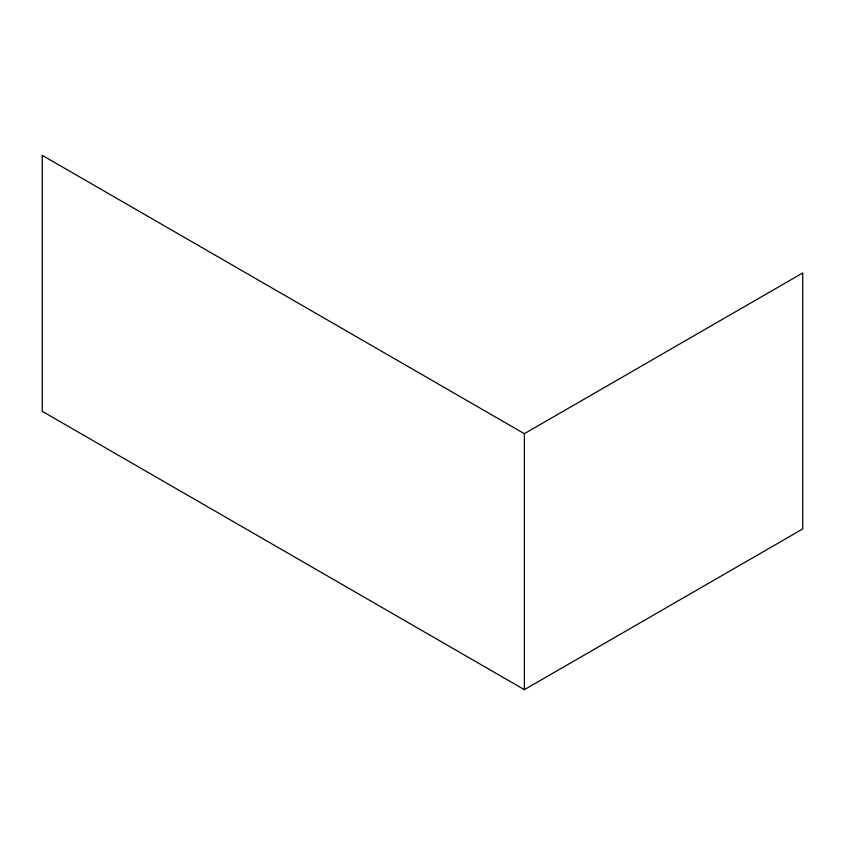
<?xml version="1.0" encoding="UTF-8"?>
<svg xmlns="http://www.w3.org/2000/svg" width="845" height="845" viewBox="0 0 845 845"><rect width="100%" height="100%" fill="white"/><g stroke="black" fill="none" stroke-linecap="round" stroke-linejoin="round"><path stroke-width="1.27" d="M524.365 433.686L802.75 272.967L802.75 528.938L524.365 689.657L42.25 411.314L42.25 155.343L524.365 433.686L524.365 689.657"/></g></svg>
